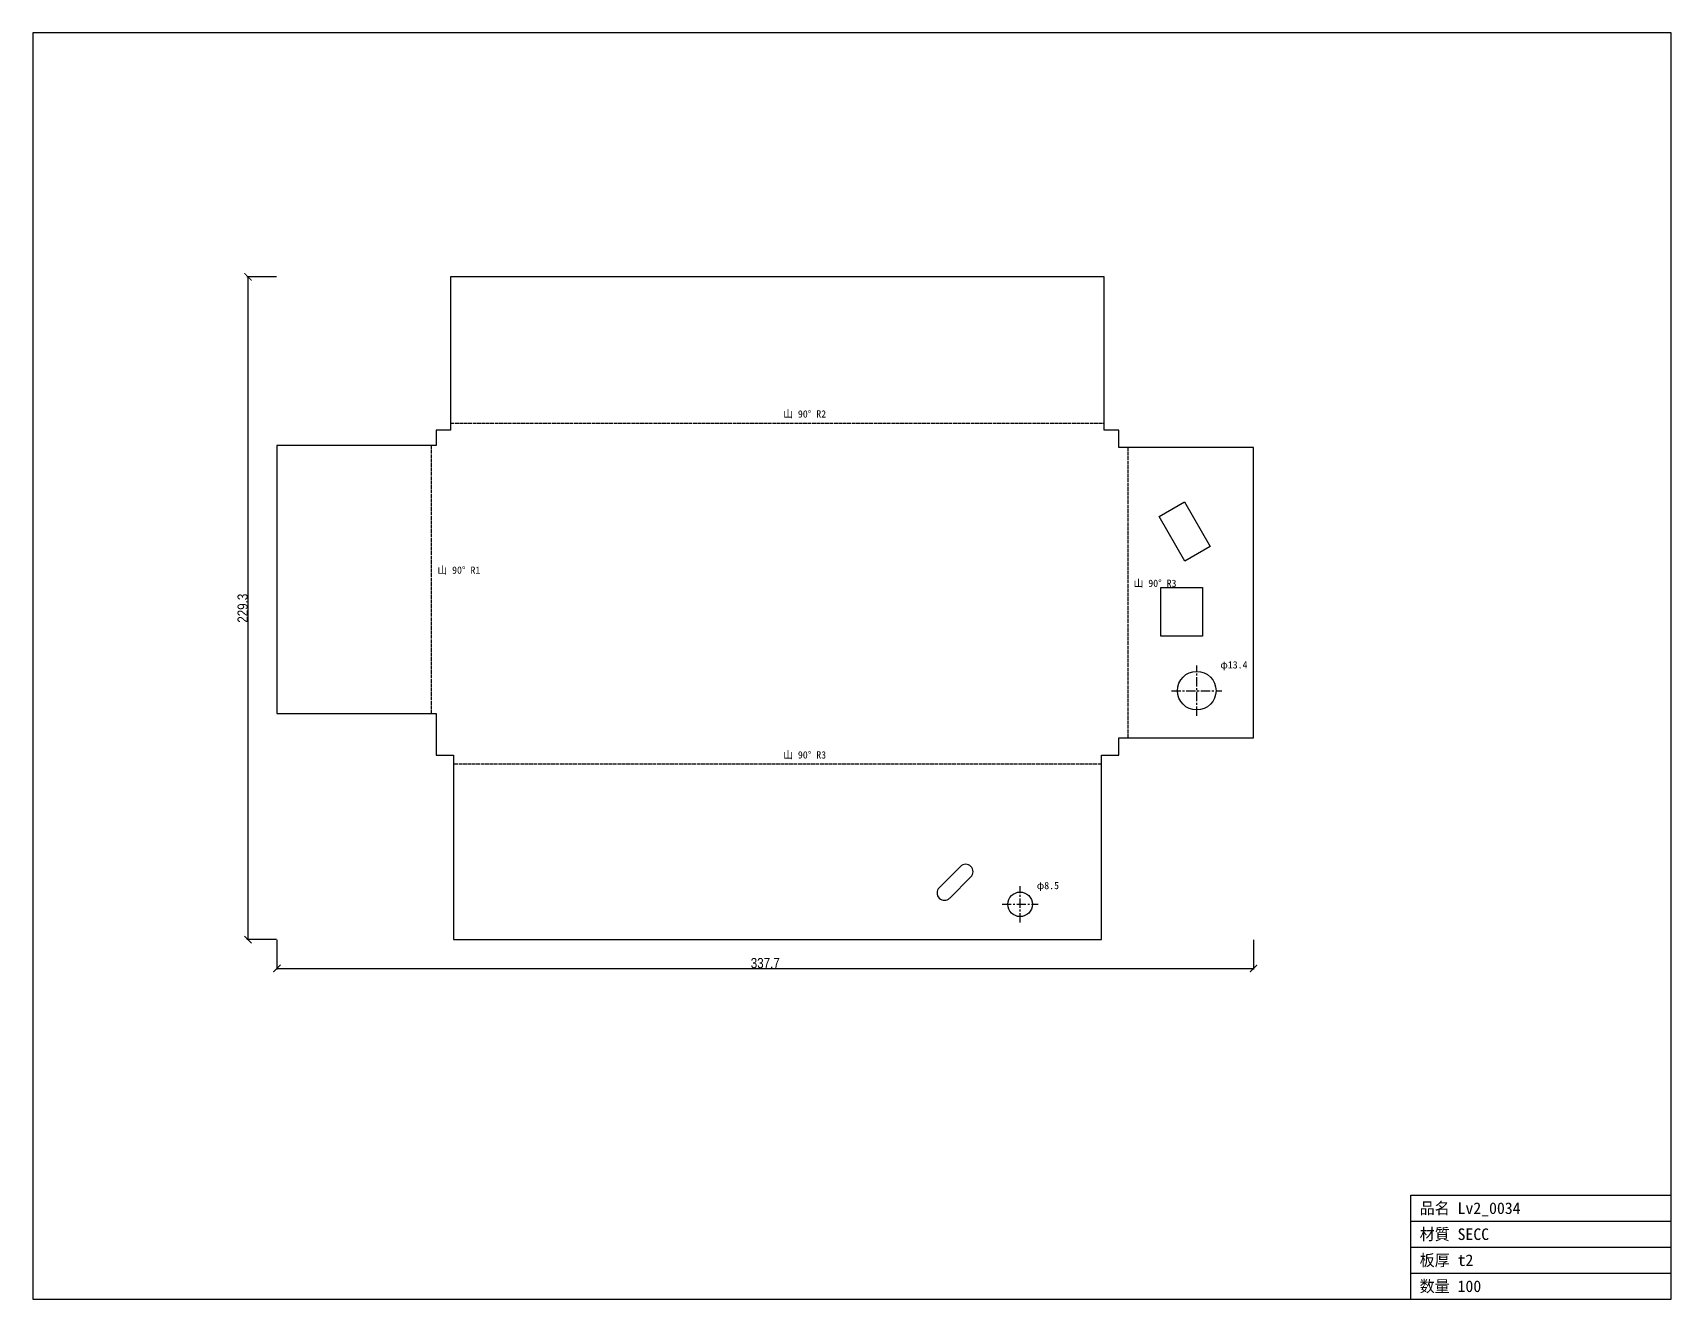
# Model space of a CAD drawing. Header units: millimetres. Extents: x -140 to 427, y -188 to 250.
import ezdxf

# ---------------------------------------------------------------- set-up
doc = ezdxf.new("R2010")
doc.units = ezdxf.units.MM
doc.linetypes.add('CENTER', pattern=[5.08, 3.175, -0.635, 0.635, -0.635])
doc.linetypes.add('DASHED', pattern=[1.524, 1.27, -0.254])
for name, color, linetype in [('中心線', 7, 'Continuous'), ('図枠', 7, 'Continuous'), ('外形', 7, 'Continuous'), ('寸法', 7, 'Continuous'), ('文字', 7, 'Continuous'), ('曲げ線', 7, 'Continuous')]:
    doc.layers.add(name, color=color, linetype=linetype)
doc.styles.add('OpenSansCondensed-Light', font='OpenSansCondensed-Light.ttf')
doc.dimstyles.new('EZDXF', dxfattribs={"dimtxt": 0.25, "dimasz": 0.175, "dimexe": 0.375, "dimexo": 0.125, "dimgap": 0.1, "dimtad": 1, "dimlfac": 100, "dimzin": 12, "dimdsep": 46, "dimtxsty": 'OpenSansCondensed-Light', "dimblk": 'ARCHTICK', "dimcen": 2.5, "dimazin": 3, "dimtfac": 0.5, "dimtmove": 2, "dimatfit": 3})

# ---------------------------------------------------------------- blocks, each defined once
blk = doc.blocks.new('_ARCHTICK')
at = {"color": 0, "linetype": 'BYBLOCK', "const_width": 0.15}
blk.add_lwpolyline([(-0.5, -0.5), (0.5, 0.5)], dxfattribs=at)

msp = doc.modelspace()

# ---------------------------------------------------------------- linework, layer by layer
at = {"layer": '中心線', "color": 1, "linetype": 'CENTER'}
for p, q in [((262.99, 13.65), (262.99, 31.01)), ((254.31, 22.33), (271.67, 22.33)), ((201.93, -57.84), (201.93, -45.34)), ((195.68, -51.59), (208.18, -51.59))]:
    msp.add_line(p, q, dxfattribs=at)
at = {"layer": '図枠'}
for p, q in [((427.09, 249.95), (-139.5, 249.95)), ((-139.5, 249.95), (-139.5, -188.22)), ((427.09, -188.22), (427.09, 249.95)), ((337.09, -188.22), (337.09, -152.22)), ((337.09, -152.22), (427.09, -152.22)), ((337.09, -161.22), (427.09, -161.22)), ((337.09, -170.22), (427.09, -170.22)), ((337.09, -179.22), (427.09, -179.22)), ((-139.5, -188.22), (427.09, -188.22))]:
    msp.add_line(p, q, dxfattribs=at)
at = {"layer": '外形'}
for p, q in [((231.03, 165.52), (5, 165.52)), ((5, 165.52), (5, 112.47)), ((231.03, 112.47), (231.03, 165.52)), ((5, 112.47), (0, 112.47)), ((0, 112.47), (0, 107.13)), ((236.03, 112.47), (231.03, 112.47)), ((236.03, 106.47), (236.03, 112.47)), ((0, 107.13), (-55.07, 107.13)), ((-55.07, 107.13), (-55.07, 14.42)), ((282.66, 106.47), (236.03, 106.47)), ((282.66, 6), (282.66, 106.47)), ((250.01, 82.55), (258.79, 87.62)), ((258.79, 87.62), (267.69, 72.21)), ((258.91, 67.14), (250.01, 82.55)), ((267.69, 72.21), (258.91, 67.14)), ((250.63, 58.07), (264.97, 58.07)), ((250.63, 41.22), (250.63, 58.07)), ((264.97, 58.07), (264.97, 41.22)), ((264.97, 41.22), (250.63, 41.22)), ((-55.07, 14.42), (0, 14.42)), ((0, 14.42), (0, 0)), ((236.03, 0), (236.03, 6)), ((236.03, 6), (282.66, 6)), ((0, 0), (6, 0)), ((6, 0), (6, -63.79)), ((230.03, -63.79), (230.03, 0)), ((230.03, 0), (236.03, 0)), ((173.96, -45.83), (181.29, -38.5)), ((184.9, -42.11), (177.57, -49.44)), ((6, -63.79), (230.03, -63.79))]:
    msp.add_line(p, q, dxfattribs=at)
for centre, radius in [((262.99, 22.33), 6.68), ((201.93, -51.59), 4.25)]:
    msp.add_circle(centre, radius, dxfattribs=at)
for centre, start, end in [((183.1, -40.3), -45, 135), ((175.76, -47.64), 135, -45)]:
    msp.add_arc(centre, 2.55, start, end, dxfattribs=at)
at = {"layer": '曲げ線', "color": 3, "linetype": 'DASHED'}
for p, q in [((5, 114.82), (231.03, 114.82)), ((-1.57, 14.42), (-1.57, 107.13)), ((239.17, 106.47), (239.17, 6)), ((230.03, -3.14), (6, -3.14))]:
    msp.add_line(p, q, dxfattribs=at)

# ---------------------------------------------------------------- texts
at = {"layer": '文字'}
for s, height, p in [('山 90° R2', 2.5, (120.01, 116.82)), ('山 90° R1', 2.5, (0.43, 62.78)), ('山 90° R3', 2.5, (241.17, 58.23)), ('φ13.4', 2.5, (271.17, 30.01)), ('山 90° R3', 2.5, (120.01, -1.14)), ('φ8.5', 2.5, (207.68, -46.34)), ('品名 Lv2_0034', 4, (340.09, -158.72)), ('材質 SECC', 4, (340.09, -167.72)), ('板厚 t2', 4, (340.09, -176.72)), ('数量 100', 4, (340.09, -185.72))]:
    msp.add_text(s, height=height, dxfattribs=at).set_placement(p)

# ---------------------------------------------------------------- dimensions: what is measured, and where the dimension line sits
at = {"layer": '寸法'}
msp.add_linear_dim(base=(-65.07, -63.79), p1=(-55.07, -63.79), p2=(-55.07, 165.52), angle=90, dimstyle='EZDXF', override={"dimtxt": 3.5, "dimasz": 2.5, "dimdec": 1, "dimlfac": 1}, dxfattribs=at).render()
msp.add_linear_dim(base=(-55.07, -73.79), p1=(-55.07, -63.79), p2=(282.66, -63.79), dimstyle='EZDXF', override={"dimtxt": 3.5, "dimasz": 2.5, "dimdec": 1, "dimlfac": 1}, dxfattribs=at).render()

doc.saveas('drawing.dxf')
